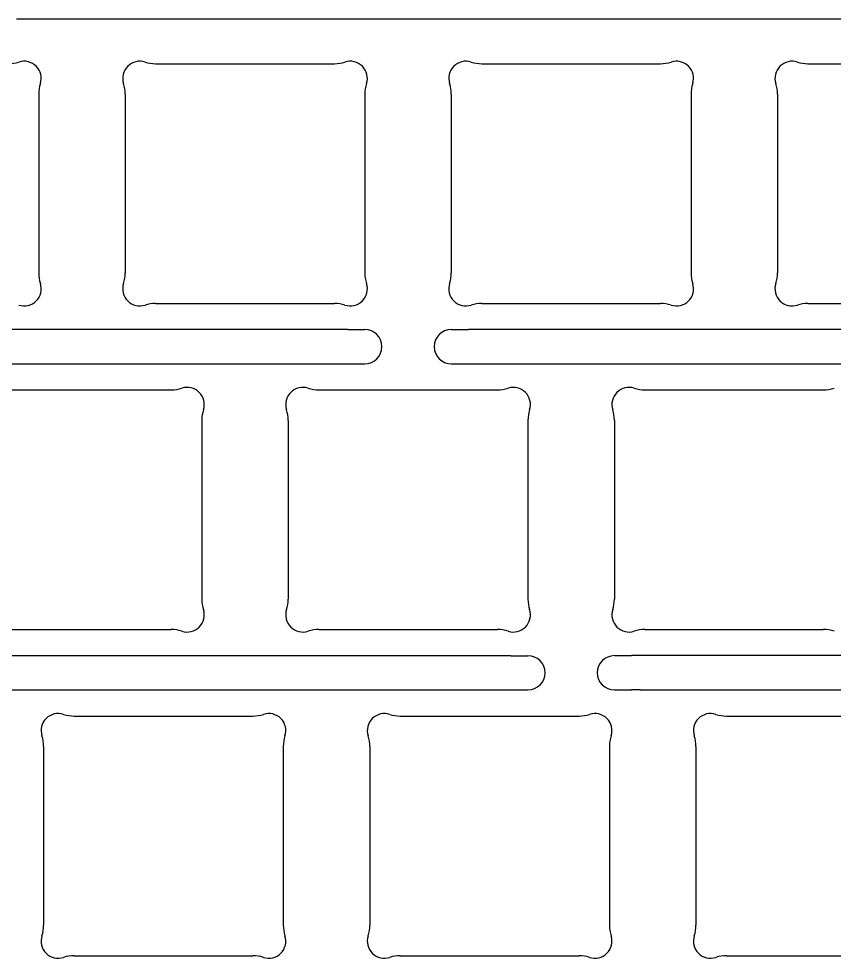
# Model space of a CAD drawing. Extents: x -8 to 2436, y -644 to 467.
# Drawn here: x 146.1 to 193.7, y -302.8 to -247.9 of the extents above; entities that cross this region are included whole.
import ezdxf

# ---------------------------------------------------------------- set-up
doc = ezdxf.new("R2010")
doc.units = 0
doc.header["$MEASUREMENT"] = 0

msp = doc.modelspace()

# ---------------------------------------------------------------- linework, layer by layer
at = {"linetype": 'Continuous'}
for p, q in [((145.91869, -247.93779), (201.23125, -247.93779)), ((165.26854, -266.0882), (96.61858, -266.0882)), ((165.26854, -266.0882), (166.26854, -266.0882)), ((171.31876, -266.0882), (172.31876, -266.0882)), ((172.81873, -266.0882), (172.31876, -266.0882)), ((241.46869, -266.0882), (172.81873, -266.0882)), ((96.61858, -268.0882), (165.26854, -268.0882)), ((165.26854, -268.0882), (166.26854, -268.0882)), ((171.31876, -268.0882), (172.31876, -268.0882)), ((172.31876, -268.0882), (172.81873, -268.0882)), ((172.81873, -268.0882), (241.46869, -268.0882)), ((174.79354, -285.1377), (106.14358, -285.1377)), ((174.79354, -285.1377), (175.79354, -285.1377)), ((180.84376, -285.13738), (181.84376, -285.13738)), ((182.34373, -285.13731), (181.84376, -285.13731)), ((250.99369, -285.13731), (182.34373, -285.13731)), ((106.14358, -287.1377), (174.79354, -287.1377)), ((174.79354, -287.1377), (175.79354, -287.1377)), ((180.84376, -287.13738), (181.84376, -287.13738)), ((182.34373, -287.13731), (181.84376, -287.13731)), ((182.34373, -287.13731), (250.99369, -287.13731))]:
    msp.add_line(p, q, dxfattribs=at)
for p, q in [((154.04819, -250.5627), (164.48934, -250.5627)), ((173.09819, -250.5627), (183.53934, -250.5627)), ((192.14819, -250.5627), (202.58934, -250.5627)), ((147.21776, -252.34212), (147.21776, -262.78327)), ((152.26876, -252.34212), (152.26876, -262.78327)), ((166.26876, -252.34212), (166.26876, -262.78327)), ((171.31876, -252.34212), (171.31876, -262.78327)), ((185.31876, -252.34212), (185.31876, -262.78327)), ((190.36876, -252.34212), (190.36876, -262.78327)), ((154.04819, -264.5627), (164.48934, -264.5627)), ((173.09819, -264.5627), (183.53934, -264.5627)), ((192.14819, -264.5627), (202.58934, -264.5627)), ((144.52319, -269.6127), (154.96434, -269.6127)), ((163.57319, -269.6127), (174.01434, -269.6127)), ((182.62319, -269.6127), (193.06434, -269.6127)), ((156.74376, -271.39212), (156.74376, -281.83327)), ((161.79376, -271.39212), (161.79376, -281.83327)), ((175.79376, -271.39212), (175.79376, -281.83327)), ((180.84376, -271.39212), (180.84376, -281.83327)), ((144.52319, -283.6127), (154.96434, -283.6127)), ((163.57319, -283.6127), (174.01434, -283.6127)), ((182.62319, -283.6127), (193.06434, -283.6127)), ((149.28569, -288.6627), (159.72684, -288.6627)), ((168.33569, -288.6627), (178.77684, -288.6627)), ((187.38569, -288.6627), (197.82684, -288.6627)), ((147.50626, -290.44212), (147.50626, -300.88327)), ((161.50626, -290.44212), (161.50626, -300.88327)), ((166.55626, -290.44212), (166.55626, -300.88327)), ((180.55626, -290.44212), (180.55626, -300.88327)), ((185.60626, -290.44212), (185.60626, -300.88327)), ((149.28569, -302.6627), (159.72684, -302.6627)), ((168.33569, -302.6627), (178.77684, -302.6627)), ((187.38569, -302.6627), (197.82684, -302.6627))]:
    msp.add_line(p, q)
for centre, radius, start, end in [((145.43834, -248.5627), 2, 270, 287.976262), ((146.36421, -251.41625), 1, 342.023738, 107.976262), ((153.12232, -251.41625), 1, 72.023738, 197.976262), ((154.04819, -248.5627), 2, 252.023738, 270), ((164.48934, -248.5627), 2, 270, 287.976262), ((165.41521, -251.41625), 1, 342.023738, 107.976262), ((172.17232, -251.41625), 1, 72.023738, 197.976262), ((173.09819, -248.5627), 2, 252.023738, 270), ((183.53934, -248.5627), 2, 270, 287.976262), ((184.46521, -251.41625), 1, 342.023738, 107.976262), ((191.22232, -251.41625), 1, 72.023738, 197.976262), ((192.14819, -248.5627), 2, 252.023738, 270), ((149.21776, -252.34212), 2, 162.023738, 180), ((150.26876, -252.34212), 2, 0, 17.976262), ((168.26876, -252.34212), 2, 162.023738, 180), ((169.31876, -252.34212), 2, 0, 17.976262), ((187.31876, -252.34212), 2, 162.023738, 180), ((188.36876, -252.34212), 2, 0, 17.976262), ((149.21776, -262.78327), 2, 180, 197.976262), ((150.26876, -262.78327), 2, 342.023738, 0), ((168.26876, -262.78327), 2, 180, 197.976262), ((169.31876, -262.78327), 2, 342.023738, 0), ((187.31876, -262.78327), 2, 180, 197.976262), ((188.36876, -262.78327), 2, 342.023738, 0), ((146.36421, -263.70914), 1, 252.023738, 17.976262), ((153.12232, -263.70914), 1, 162.023738, 287.976262), ((165.41521, -263.70914), 1, 252.023738, 17.976262), ((172.17232, -263.70914), 1, 162.023738, 287.976262), ((184.46521, -263.70914), 1, 252.023738, 17.976262), ((191.22232, -263.70914), 1, 162.023738, 287.976262), ((154.04819, -266.5627), 2, 90, 107.976262), ((164.48934, -266.5627), 2, 72.023738, 90), ((173.09819, -266.5627), 2, 90, 107.976262), ((183.53934, -266.5627), 2, 72.023738, 90), ((192.14819, -266.5627), 2, 90, 107.976262), ((154.96434, -267.6127), 2, 270, 287.976262), ((155.89021, -270.46625), 1, 342.023738, 107.976262), ((162.64732, -270.46625), 1, 72.023738, 197.976262), ((163.57319, -267.6127), 2, 252.023738, 270), ((174.01434, -267.6127), 2, 270, 287.976262), ((174.94021, -270.46625), 1, 342.023738, 107.976262), ((181.69732, -270.46625), 1, 72.023738, 197.976262), ((182.62319, -267.6127), 2, 252.023738, 270), ((193.06434, -267.6127), 2, 270, 287.976262), ((158.74376, -271.39212), 2, 162.023738, 180), ((159.79376, -271.39212), 2, 0, 17.976262), ((177.79376, -271.39212), 2, 162.023738, 180), ((178.84376, -271.39212), 2, 0, 17.976262), ((158.74376, -281.83327), 2, 180, 197.976262), ((159.79376, -281.83327), 2, 342.023738, 0), ((177.79376, -281.83327), 2, 180, 197.976262), ((178.84376, -281.83327), 2, 342.023738, 0), ((155.89021, -282.75914), 1, 252.023738, 17.976262), ((162.64732, -282.75914), 1, 162.023738, 287.976262), ((174.94021, -282.75914), 1, 252.023738, 17.976262), ((181.69732, -282.75914), 1, 162.023738, 287.976262), ((154.96434, -285.6127), 2, 72.023738, 90), ((163.57319, -285.6127), 2, 90, 107.976262), ((174.01434, -285.6127), 2, 72.023738, 90), ((182.62319, -285.6127), 2, 90, 107.976262), ((193.06434, -285.6127), 2, 72.023738, 90), ((148.35982, -289.51625), 1, 72.023738, 197.976262), ((149.28569, -286.6627), 2, 252.023738, 270), ((159.72684, -286.6627), 2, 270, 287.976262), ((160.65271, -289.51625), 1, 342.023738, 107.976262), ((167.40982, -289.51625), 1, 72.023738, 197.976262), ((168.33569, -286.6627), 2, 252.023738, 270), ((178.77684, -286.6627), 2, 270, 287.976262), ((179.70271, -289.51625), 1, 342.023738, 107.976262), ((186.45982, -289.51625), 1, 72.023738, 197.976262), ((187.38569, -286.6627), 2, 252.023738, 270), ((145.50626, -290.44212), 2, 0, 17.976262), ((163.50626, -290.44212), 2, 162.023738, 180), ((164.55626, -290.44212), 2, 0, 17.976262), ((182.55626, -290.44212), 2, 162.023738, 180), ((183.60626, -290.44212), 2, 0, 17.976262), ((145.50626, -300.88327), 2, 342.023738, 0), ((163.50626, -300.88327), 2, 180, 197.976262), ((164.55626, -300.88327), 2, 342.023738, 0), ((182.55626, -300.88327), 2, 180, 197.976262), ((183.60626, -300.88327), 2, 342.023738, 0), ((148.35982, -301.80914), 1, 162.023738, 287.976262), ((160.65271, -301.80914), 1, 252.023738, 17.976262), ((167.40982, -301.80914), 1, 162.023738, 287.976262), ((179.70271, -301.80914), 1, 252.023738, 17.976262), ((186.45982, -301.80914), 1, 162.023738, 287.976262), ((149.28569, -304.6627), 2, 90, 107.976262), ((159.72684, -304.6627), 2, 72.023738, 90), ((168.33569, -304.6627), 2, 90, 107.976262), ((178.77684, -304.6627), 2, 72.023738, 90), ((187.38569, -304.6627), 2, 90, 107.976262)]:
    msp.add_arc(centre, radius, start, end)
for centre, start, end in [((166.26854, -267.0882), 360, 90), ((166.26854, -267.0882), 270, 0), ((175.79354, -286.1377), 360, 90), ((175.79354, -286.1377), 270, 0)]:
    msp.add_arc(centre, 1, start, end, dxfattribs=at)
at = {"color": 7, "true_color": 0xffffff}
for centre in [(171.31876, -267.0882), (180.84376, -286.13738)]:
    msp.add_arc(centre, 1, 90, 270, dxfattribs=at)

doc.saveas('drawing.dxf')
